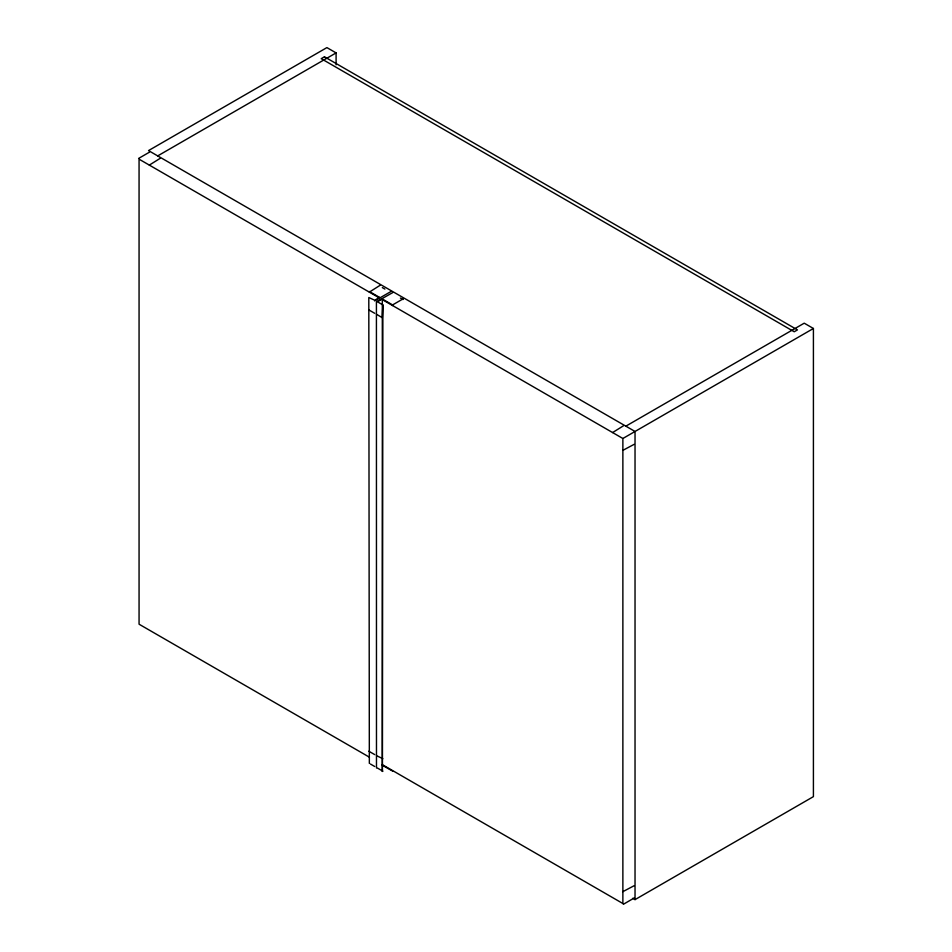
<?xml version="1.0" encoding="UTF-8"?>
<svg xmlns="http://www.w3.org/2000/svg" width="952" height="952" viewBox="0 0 952 952"><rect width="100%" height="100%" fill="white"/><g stroke="black" fill="none" stroke-linecap="round" stroke-linejoin="round"><path stroke-width="1.43" d="M369.34 763.385L368.805 297.524L374.743 300.237L379.61 297.429L379.61 298.059L139.063 159.174L139.063 624.203L369.34 757.149M376.445 314.231L382.311 317.718L382.859 304.926L382.359 771.465L382.311 298.988L377.456 301.796L382.859 304.926M634.151 885.705L622.87 891.655M376.48 768.014L376.421 301.796L392.7 292.621M157.711 155.902L336.092 52.907L336.092 64.796M369.34 292.121L380.074 285.314M374.636 300.927L390.915 291.538M382.311 298.988L392.581 304.926L403.315 298.726M625.845 426.163L804.226 323.18L813.413 328.488L813.413 796.634L635.032 899.616L632.735 898.295M623.298 438.241L634.151 431.982M336.092 52.907L326.905 47.6L148.524 150.594L635.032 431.47L813.413 328.488M382.859 758.708L376.457 755.638M382.311 765.265L392.7 771.132M374.743 313.315L368.805 309.912M374.743 754.615L368.805 751.223M382.311 287.599L384.882 289.087M400.423 298.059L402.993 299.535M369.34 291.502L379.61 297.429M382.311 299.618L622.87 438.491L622.87 903.519L382.311 764.634M622.87 450.355L634.115 444.358M370.423 764.016L374.743 766.515M377.456 768.074L382.859 771.191M623.334 904.317L634.115 898.022M149.44 152.177L138.623 158.425M623.405 425.83L612.6 432.565M160.138 158.365L149.333 165.101M635.032 431.47L635.032 899.616M392.581 304.926L392.581 305.544M324.477 56.811L321.229 58.679L794.23 331.76L797.467 329.892L324.477 56.811"/></g></svg>
